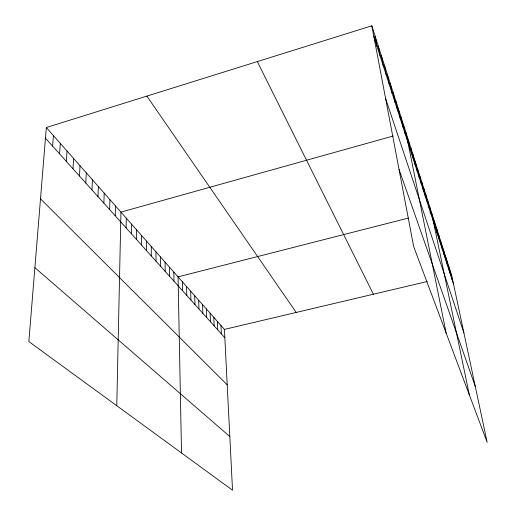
<?xml version="1.0" encoding="UTF-8"?>
<svg xmlns="http://www.w3.org/2000/svg" width="516" height="516" viewBox="0 0 516 516"><rect width="100%" height="100%" fill="white"/><g stroke="black" fill="none" stroke-linecap="round" stroke-linejoin="round"><path stroke-width="0.77" d="M146.467 250.57L146.492 241.075M141.539 245.087L141.603 235.528M136.508 239.489L136.605 229.865M131.367 233.761L131.496 224.073M126.11 227.911L126.278 218.165M116.777 405.731L120.944 212.115L393.198 136.011M115.242 215.817L115.494 205.936M109.618 209.56L109.914 199.615M103.871 203.162L104.213 193.152M97.982 196.615L98.375 186.534M91.964 189.914L92.403 179.761M85.791 183.051L86.288 172.834M79.477 176.02L80.025 165.733M73.008 168.816L73.614 158.464M66.377 161.437L67.041 151.014M59.579 153.871L60.308 143.383M52.606 146.112L53.406 135.553M46.324 127.529L28.844 341.56L232.523 490.2L224.415 329.401L46.324 127.529L371.817 25.8L451.758 275.712L487.156 442.315L413.658 246.551L371.817 25.8M404.434 132.87L405.931 132.451L446.14 333.078M408.343 218.081L178.065 276.866L181.529 452.983M429.944 212.566L431.44 212.186L469.328 394.817M224.415 329.401L427.293 281.491M34.875 267.656L229.82 436.549M40.5 198.828L227.208 384.839M45.453 138.159L224.841 337.793M146.873 96.105L296.197 312.451M257.31 61.591L373.423 294.21M399.049 169.461L475.288 386.458M385.594 98.492L463.903 332.872M373.861 36.584L453.59 284.342M450.242 270.977L452.087 279.666M448.701 266.159L450.552 274.899M447.127 261.238L448.991 270.036M445.527 256.226L447.391 265.076M443.889 251.105L445.766 260.019M442.218 245.887L444.102 254.852M440.516 240.559L442.406 249.583M438.774 235.122L440.677 244.203M437 229.568L438.91 238.708M435.182 223.899L437.104 233.103M433.33 218.107L435.259 227.369M429.564 206.323L431.505 215.701M427.641 200.324L429.596 209.767M425.687 194.203L427.641 203.704M423.681 187.947L425.648 197.505M421.637 181.548L423.61 191.172M419.547 175.008L421.52 184.689M417.405 168.319L419.392 178.059M415.219 161.476L417.205 171.28M412.974 154.471L414.974 164.34M410.684 147.305L412.69 157.232M408.337 139.965L410.349 149.956M403.473 124.756L405.492 134.869M400.951 116.868L402.97 127.046M398.365 108.786L400.39 119.028M395.714 100.497L397.746 110.798M392.992 91.996L395.03 102.361M390.206 83.276L392.244 93.699M387.342 74.33L389.38 84.811M384.401 65.139L386.445 75.684M381.382 55.702L383.427 66.306M378.28 46.008L380.324 56.67M375.093 36.043L377.138 46.769M220.938 325.461L221.345 333.904M217.397 321.449L217.784 329.943M213.792 317.359L214.166 325.912M210.115 313.193L210.47 321.803M206.374 308.955L206.71 317.617M202.562 304.627L202.878 313.347M198.673 300.222L198.97 309M194.713 295.733L194.984 304.569M190.675 291.153L190.926 300.048M186.553 286.483L186.779 295.436M182.354 281.723L182.554 290.734M173.821 272.055L173.976 281.188M169.493 267.146L169.622 276.337M165.081 262.141L165.178 271.397M160.573 257.039L160.644 266.346M155.98 251.827L156.019 261.199M151.285 246.506L151.291 255.942"/></g></svg>
